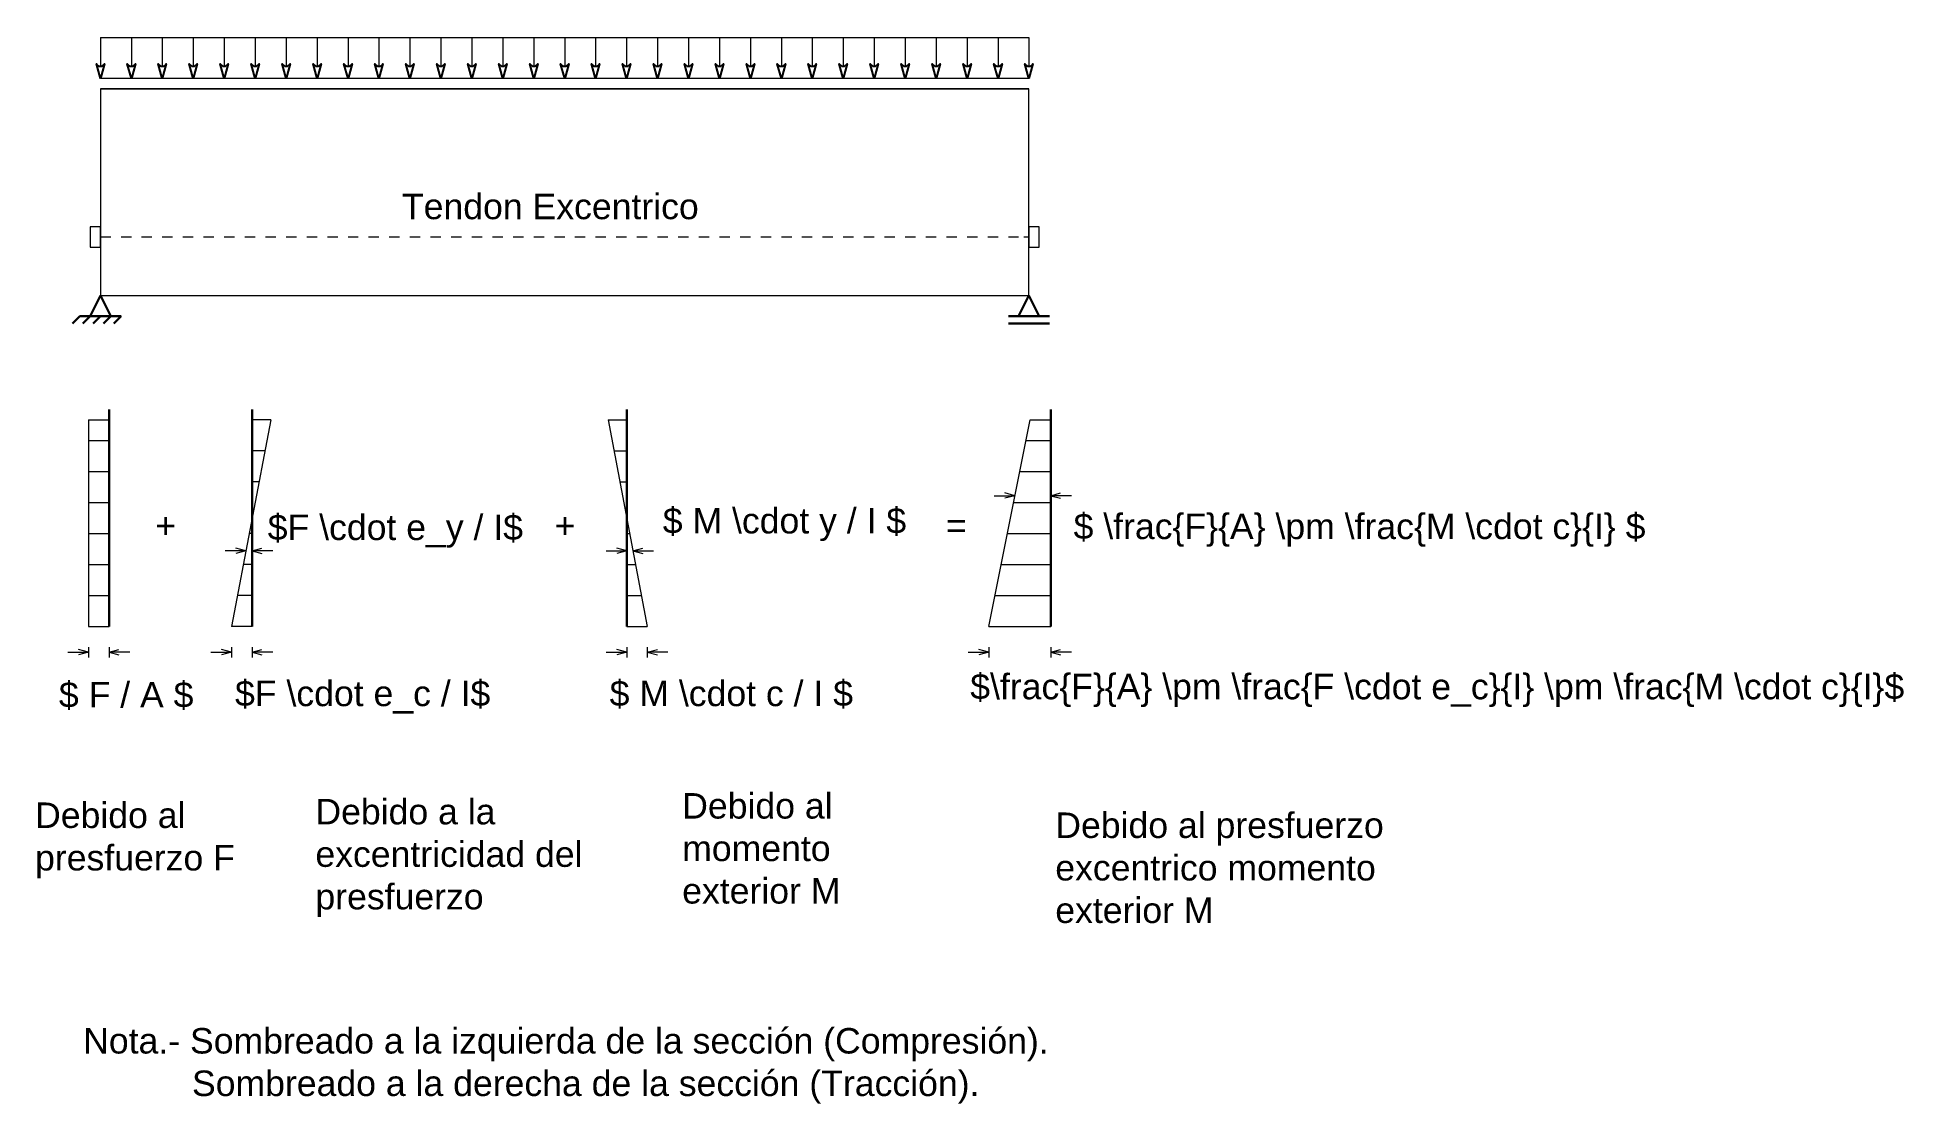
# Model space of a CAD drawing. Header units: millimetres. Extents: x -6 to 175, y -78 to 25.
import ezdxf
from ezdxf.enums import TextEntityAlignment as Align

# ---------------------------------------------------------------- set-up
doc = ezdxf.new("R2010")
doc.units = ezdxf.units.MM
for name, color, linetype, lineweight in [('1', 7, 'Continuous', 13), ('3', 7, 'Continuous', 30), ('text', 7, 'Continuous', 13)]:
    doc.layers.add(name, color=color, linetype=linetype, lineweight=lineweight)
doc.layers.add('arrow', color=7, linetype='Continuous')
doc.styles.get("Standard").update_dxf_attribs({"font": 'arial.ttf', "height": 2.47})

msp = doc.modelspace()

# ---------------------------------------------------------------- linework, layer by layer
at = {"layer": '1'}
for p, q in [((0, 25), (0, 22.2)), ((0, 25), (90, 25)), ((3, 25), (3, 22.2)), ((6, 25), (6, 22.2)), ((9, 25), (9, 22.2)), ((12, 25), (12, 22.2)), ((15, 25), (15, 22.2)), ((18, 25), (18, 22.2)), ((21, 25), (21, 22.2)), ((24, 25), (24, 22.2)), ((27, 25), (27, 22.2)), ((30, 25), (30, 22.2)), ((33, 25), (33, 22.2)), ((36, 25), (36, 22.2)), ((39, 25), (39, 22.2)), ((42, 25), (42, 22.2)), ((45, 25), (45, 22.2)), ((48, 25), (48, 22.2)), ((51, 25), (51, 22.2)), ((54, 25), (54, 22.2)), ((57, 25), (57, 22.2)), ((60, 25), (60, 22.2)), ((63, 25), (63, 22.2)), ((66, 25), (66, 22.2)), ((69, 25), (69, 22.2)), ((72, 25), (72, 22.2)), ((75, 25), (75, 22.2)), ((78, 25), (78, 22.2)), ((81, 25), (81, 22.2)), ((84, 25), (84, 22.2)), ((87, 25), (87, 22.2)), ((90, 25), (90, 22.2)), ((90, 21), (0, 21)), ((0, 20), (90, 20)), ((90, 0), (90, 20)), ((0, 5.66), (1, 5.66)), ((2, 5.66), (3, 5.66)), ((4, 5.66), (5, 5.66)), ((6, 5.66), (7, 5.66)), ((8, 5.66), (9, 5.66)), ((10, 5.66), (11, 5.66)), ((12, 5.66), (13, 5.66)), ((14, 5.66), (15, 5.66)), ((16, 5.66), (17, 5.66)), ((18, 5.66), (19, 5.66)), ((20, 5.66), (21, 5.66)), ((22, 5.66), (23, 5.66)), ((24, 5.66), (25, 5.66)), ((26, 5.66), (27, 5.66)), ((28, 5.66), (29, 5.66)), ((30, 5.66), (31, 5.66)), ((32, 5.66), (33, 5.66)), ((34, 5.66), (35, 5.66)), ((36, 5.66), (37, 5.66)), ((38, 5.66), (39, 5.66)), ((40, 5.66), (41, 5.66)), ((42, 5.66), (43, 5.66)), ((44, 5.66), (45, 5.66)), ((46, 5.66), (47, 5.66)), ((48, 5.66), (49, 5.66)), ((50, 5.66), (51, 5.66)), ((52, 5.66), (53, 5.66)), ((54, 5.66), (55, 5.66)), ((56, 5.66), (57, 5.66)), ((58, 5.66), (59, 5.66)), ((60, 5.66), (61, 5.66)), ((62, 5.66), (63, 5.66)), ((64, 5.66), (65, 5.66)), ((66, 5.66), (67, 5.66)), ((68, 5.66), (69, 5.66)), ((70, 5.66), (71, 5.66)), ((72, 5.66), (73, 5.66)), ((74, 5.66), (75, 5.66)), ((76, 5.66), (77, 5.66)), ((78, 5.66), (79, 5.66)), ((80, 5.66), (81, 5.66)), ((82, 5.66), (83, 5.66)), ((84, 5.66), (85, 5.66)), ((86, 5.66), (87, 5.66)), ((88, 5.66), (89, 5.66)), ((89.5, 5.66), (90, 5.66)), ((-1.16, -12.06), (0.84, -12.06)), ((-1.16, -12.06), (-1.16, -32.06)), ((16.51, -12.06), (12.7, -32.06)), ((16.51, -12.06), (14.7, -12.06)), ((49.2, -12.06), (53.01, -32.06)), ((49.2, -12.06), (51.01, -12.06)), ((86.11, -32.06), (90.11, -12.06)), ((90.11, -12.06), (92.11, -12.06)), ((-1.16, -14.06), (0.84, -14.06)), ((89.71, -14.06), (92.11, -14.06)), ((15.93, -15.06), (14.7, -15.06)), ((49.77, -15.06), (51.01, -15.06)), ((-1.16, -17.06), (0.84, -17.06)), ((15.36, -18.06), (14.7, -18.06)), ((50.34, -18.06), (51.01, -18.06)), ((89.11, -17.06), (92.11, -17.06)), ((86.64, -19.4), (88.64, -19.4)), ((88.64, -19.4), (87.67, -19.14)), ((88.64, -19.4), (87.67, -19.65)), ((92.11, -19.4), (93.07, -19.14)), ((94.11, -19.4), (92.11, -19.4)), ((92.11, -19.4), (93.07, -19.65)), ((-1.16, -20.06), (0.84, -20.06)), ((14.79, -21.06), (14.7, -21.06)), ((50.91, -21.06), (51.01, -21.06)), ((88.51, -20.06), (92.11, -20.06)), ((-1.16, -23.06), (0.84, -23.06)), ((14.7, -23.06), (14.41, -23.06)), ((51.01, -23.06), (51.3, -23.06)), ((87.91, -23.06), (92.11, -23.06)), ((14.09, -24.73), (12.09, -24.73)), ((14.09, -24.73), (13.13, -24.47)), ((14.09, -24.73), (13.13, -24.99)), ((14.7, -24.73), (15.66, -24.47)), ((16.7, -24.73), (14.7, -24.73)), ((14.7, -24.73), (15.66, -24.99)), ((49.01, -24.73), (51.01, -24.73)), ((51.01, -24.73), (50.04, -24.47)), ((51.01, -24.73), (50.04, -24.99)), ((51.61, -24.73), (52.58, -24.47)), ((51.61, -24.73), (53.61, -24.73)), ((51.61, -24.73), (52.58, -24.99)), ((-1.16, -26.06), (0.84, -26.06)), ((14.7, -26.06), (13.84, -26.06)), ((51.01, -26.06), (51.87, -26.06)), ((87.31, -26.06), (92.11, -26.06)), ((-1.16, -29.06), (0.84, -29.06)), ((14.7, -29.06), (13.27, -29.06)), ((51.01, -29.06), (52.44, -29.06)), ((86.71, -29.06), (92.11, -29.06)), ((-1.16, -32.06), (0.84, -32.06)), ((14.7, -32.06), (12.7, -32.06)), ((51.01, -32.06), (53.01, -32.06)), ((86.11, -32.06), (92.11, -32.06)), ((-1.16, -34.56), (-2.13, -34.31)), ((-1.16, -34.06), (-1.16, -35.06)), ((0.84, -34.06), (0.84, -35.06)), ((0.84, -34.56), (1.8, -34.31)), ((12.7, -34.56), (11.73, -34.31)), ((12.7, -34.06), (12.7, -35.06)), ((14.7, -34.06), (14.7, -35.06)), ((14.7, -34.56), (15.66, -34.31)), ((51.01, -34.56), (50.04, -34.31)), ((51.01, -34.06), (51.01, -35.06)), ((53.01, -34.06), (53.01, -35.06)), ((53.01, -34.56), (53.98, -34.31)), ((86.11, -34.56), (85.14, -34.31)), ((86.11, -34.06), (86.11, -35.06)), ((92.11, -34.06), (92.11, -35.06)), ((92.11, -34.56), (93.07, -34.31)), ((-3.16, -34.56), (-1.16, -34.56)), ((-1.16, -34.56), (-2.13, -34.82)), ((2.84, -34.56), (0.84, -34.56)), ((0.84, -34.56), (1.8, -34.82)), ((10.7, -34.56), (12.7, -34.56)), ((12.7, -34.56), (11.73, -34.82)), ((16.7, -34.56), (14.7, -34.56)), ((14.7, -34.56), (15.66, -34.82)), ((49.01, -34.56), (51.01, -34.56)), ((51.01, -34.56), (50.04, -34.82)), ((55.01, -34.56), (53.01, -34.56)), ((53.01, -34.56), (53.98, -34.82)), ((84.11, -34.56), (86.11, -34.56)), ((86.11, -34.56), (85.14, -34.82)), ((94.11, -34.56), (92.11, -34.56)), ((92.11, -34.56), (93.07, -34.82))]:
    msp.add_line(p, q, dxfattribs=at)
for points in [[(0, 0), (90, 0), (90, 20), (0, 20)], [(-1, 4.66), (0, 4.66), (0, 6.66), (-1, 6.66)], [(90, 4.66), (91, 4.66), (91, 6.66), (90, 6.66)]]:
    msp.add_lwpolyline(points, close=True, dxfattribs=at)
at = {"layer": '3'}
for p, q in [((-1, -2), (0, 0)), ((1, -2), (0, 0)), ((89, -2), (90, 0)), ((91, -2), (90, 0)), ((-2, -2), (-2.71, -2.71)), ((-2, -2), (2, -2)), ((-1, -2), (-1.71, -2.71)), ((0, -2), (-0.71, -2.71)), ((1, -2), (0.29, -2.71)), ((2, -2), (1.29, -2.71)), ((88, -2), (92, -2)), ((88, -2.71), (92, -2.71)), ((0.84, -11.06), (0.84, -32.06)), ((14.7, -11.06), (14.7, -32.06)), ((51.01, -11.06), (51.01, -32.06)), ((92.11, -32.06), (92.11, -11.06))]:
    msp.add_line(p, q, dxfattribs=at)
at = {"layer": 'arrow'}
for points in [[(0, 21), (-0.39, 22.45, 0.641088), (0.39, 22.45), (0, 21)], [(3, 21), (2.61, 22.45, 0.641088), (3.39, 22.45), (3, 21)], [(6, 21), (5.61, 22.45, 0.641088), (6.39, 22.45), (6, 21)], [(9, 21), (8.61, 22.45, 0.641088), (9.39, 22.45), (9, 21)], [(12, 21), (11.61, 22.45, 0.641088), (12.39, 22.45), (12, 21)], [(15, 21), (14.61, 22.45, 0.641088), (15.39, 22.45), (15, 21)], [(18, 21), (17.61, 22.45, 0.641088), (18.39, 22.45), (18, 21)], [(21, 21), (20.61, 22.45, 0.641088), (21.39, 22.45), (21, 21)], [(24, 21), (23.61, 22.45, 0.641088), (24.39, 22.45), (24, 21)], [(27, 21), (26.61, 22.45, 0.641088), (27.39, 22.45), (27, 21)], [(30, 21), (29.61, 22.45, 0.641088), (30.39, 22.45), (30, 21)], [(33, 21), (32.61, 22.45, 0.641088), (33.39, 22.45), (33, 21)], [(36, 21), (35.61, 22.45, 0.641088), (36.39, 22.45), (36, 21)], [(39, 21), (38.61, 22.45, 0.641088), (39.39, 22.45), (39, 21)], [(42, 21), (41.61, 22.45, 0.641088), (42.39, 22.45), (42, 21)], [(45, 21), (44.61, 22.45, 0.641088), (45.39, 22.45), (45, 21)], [(48, 21), (47.61, 22.45, 0.641088), (48.39, 22.45), (48, 21)], [(51, 21), (50.61, 22.45, 0.641088), (51.39, 22.45), (51, 21)], [(54, 21), (53.61, 22.45, 0.641088), (54.39, 22.45), (54, 21)], [(57, 21), (56.61, 22.45, 0.641088), (57.39, 22.45), (57, 21)], [(60, 21), (59.61, 22.45, 0.641088), (60.39, 22.45), (60, 21)], [(63, 21), (62.61, 22.45, 0.641088), (63.39, 22.45), (63, 21)], [(66, 21), (65.61, 22.45, 0.641088), (66.39, 22.45), (66, 21)], [(69, 21), (68.61, 22.45, 0.641088), (69.39, 22.45), (69, 21)], [(72, 21), (71.61, 22.45, 0.641088), (72.39, 22.45), (72, 21)], [(75, 21), (74.61, 22.45, 0.641088), (75.39, 22.45), (75, 21)], [(78, 21), (77.61, 22.45, 0.641088), (78.39, 22.45), (78, 21)], [(81, 21), (80.61, 22.45, 0.641088), (81.39, 22.45), (81, 21)], [(84, 21), (83.61, 22.45, 0.641088), (84.39, 22.45), (84, 21)], [(87, 21), (86.61, 22.45, 0.641088), (87.39, 22.45), (87, 21)], [(90, 21), (89.61, 22.45, 0.641088), (90.39, 22.45), (90, 21)]]:
    msp.add_lwpolyline(points, format="xyb", dxfattribs=at)

# ---------------------------------------------------------------- texts
at = {"layer": 'text'}
for s, p in [('Tendon Excentrico', (43.61, 8.62)), ('+', (6.32, -22.29)), ('+', (45.04, -22.29)), ('$ \\frac{F}{A} \\pm \\frac{M \\cdot c}{I} $', (122.04, -22.37)), ('=', (82.95, -22.29)), ('$\\frac{F}{A} \\pm \\frac{F \\cdot e_c}{I} \\pm \\frac{M \\cdot c}{I}$', (129.57, -37.89))]:
    msp.add_text(s, height=2.47, dxfattribs=at).set_placement(p, align=Align.MIDDLE_CENTER)
for s, p in [('$F \\cdot e_y / I$', (16.22, -24.44)), ('$ M \\cdot y / I $', (54.51, -23.8)), ('$ F / A $', (-4.02, -40.66)), ('$F \\cdot e_c / I$', (13.05, -40.53)), ('$ M \\cdot c / I $', (49.36, -40.53))]:
    msp.add_text(s, height=2.47, dxfattribs=at).set_placement(p, align=Align.BOTTOM_LEFT)
at = {"layer": 'text', "char_height": 2.47, "attachment_point": 1}
for s, insert, width in [('Debido a la\\Pexcentricidad del\\Ppresfuerzo', (20.84, -48.77), 26.93), ('Debido al\\Pmomento\\Pexterior M', (56.39, -48.21), 19.7852), ('Debido al\\Ppresfuerzo F', (-6.33, -49.12), 19.8729), ('Debido al presfuerzo\\Pexcentrico momento\\Pexterior M', (92.55, -50.09), 40.552), ('Nota.- Sombreado a la izquierda de la sección (Compresión).\\P           Sombreado a la derecha de la sección (Tracción).', (-1.67, -70.97), 96.2737)]:
    msp.add_mtext(s, dxfattribs=dict(at, insert=insert, width=width))

doc.saveas('drawing.dxf')
